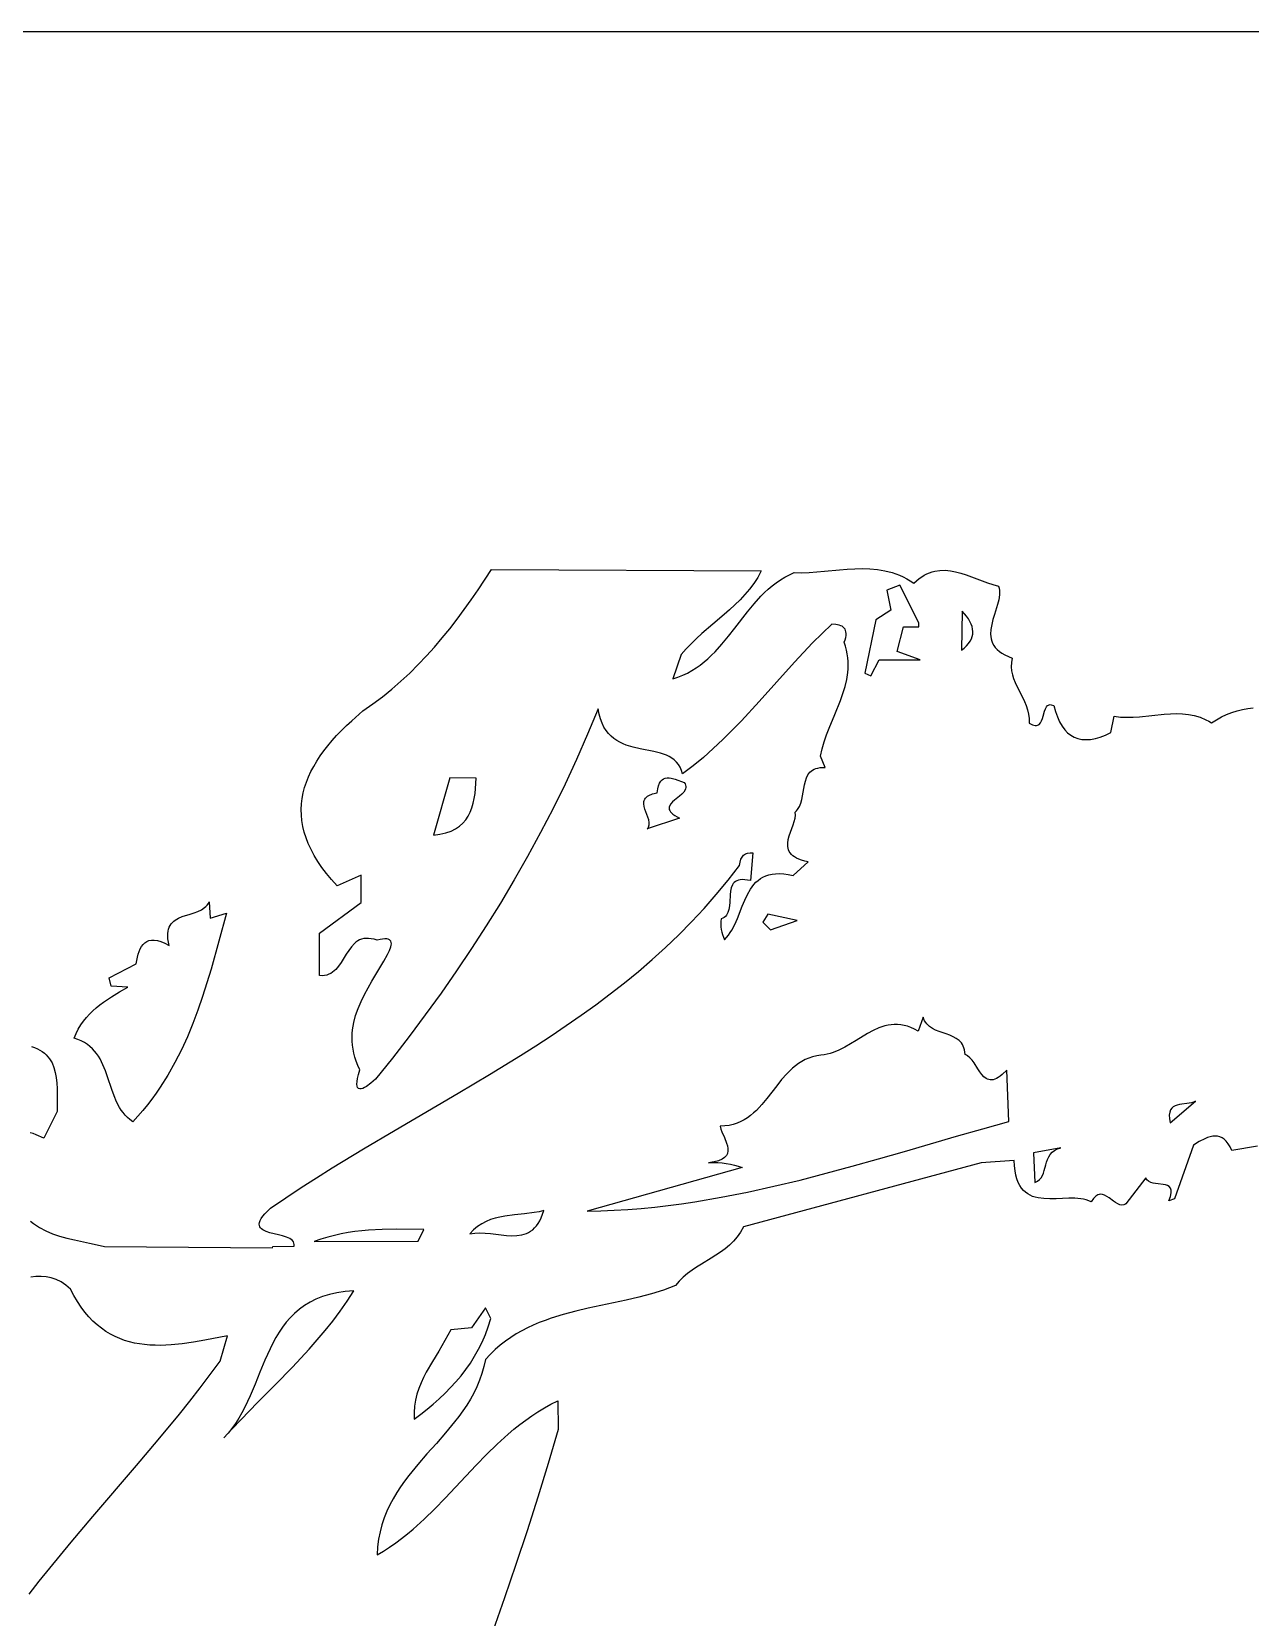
# Model space of a CAD drawing. Header units: metres. Extents: x 0 to 50, y 0 to 50.
# Drawn here: x 16.84 to 26.51, y 37.41 to 50 of the extents above; entities that cross this region are included whole.
import ezdxf

# ---------------------------------------------------------------- set-up
doc = ezdxf.new("R2010")
doc.units = ezdxf.units.M

msp = doc.modelspace()

# ---------------------------------------------------------------- linework, layer by layer
for points in [[(47, 50), (3, 50)], [(16.827419, 40.554843), (16.849467, 40.536602), (16.872572, 40.519851), (16.896659, 40.504491), (16.94748, 40.477542), (17.001335, 40.454958), (17.057628, 40.43594), (17.115761, 40.419688), (17.175141, 40.405403), (17.29525, 40.379542), (17.354789, 40.366367), (17.413188, 40.351964), (18.748962, 40.343335), (18.749251, 40.352332), (18.920164, 40.355021), (18.920164, 40.355021), (18.920629, 40.36818), (18.918309, 40.379943), (18.91344, 40.390426), (18.90626, 40.399745), (18.897007, 40.408016), (18.885919, 40.415353), (18.859185, 40.427693), (18.827961, 40.437688), (18.794147, 40.446265), (18.726352, 40.462865), (18.696173, 40.472738), (18.671008, 40.484894), (18.6609, 40.492116), (18.652757, 40.500257), (18.646819, 40.509431), (18.643322, 40.519753), (18.642504, 40.53134), (18.644603, 40.544308), (18.649856, 40.558771), (18.658501, 40.574845), (18.670776, 40.592647), (18.686918, 40.612292), (18.707164, 40.633895), (18.731753, 40.657572), (18.731753, 40.657572), (18.852458, 40.739802), (18.974265, 40.820266), (19.097036, 40.89916), (19.220632, 40.976679), (19.469747, 41.12837), (19.720507, 41.276898), (20.22254, 41.570693), (20.471603, 41.719078), (20.717892, 41.870531), (20.83965, 41.947896), (20.960301, 42.026611), (21.079705, 42.106874), (21.197725, 42.188877), (21.314223, 42.272816), (21.42906, 42.358885), (21.542099, 42.44728), (21.653201, 42.538195), (21.762228, 42.631825), (21.869042, 42.728364), (21.973506, 42.828008), (22.07548, 42.930951), (22.174828, 43.037388), (22.27141, 43.147514), (22.365088, 43.261524), (22.455726, 43.379611), (22.455726, 43.379611), (22.460309, 43.40561), (22.46732, 43.427787), (22.476786, 43.4461), (22.488733, 43.460507), (22.503188, 43.470965), (22.520179, 43.477433), (22.539732, 43.479868), (22.561874, 43.478229), (22.542903, 43.258779), (22.542903, 43.258779), (22.519139, 43.263508), (22.497865, 43.266099), (22.478938, 43.266675), (22.462215, 43.265359), (22.447556, 43.262272), (22.434817, 43.257537), (22.423856, 43.251275), (22.414532, 43.243609), (22.406701, 43.23466), (22.400221, 43.224552), (22.390747, 43.201344), (22.384972, 43.17496), (22.381757, 43.146379), (22.378455, 43.086528), (22.376093, 43.057213), (22.371738, 43.029607), (22.364253, 43.004687), (22.358981, 42.99354), (22.3525, 42.98343), (22.344667, 42.97448), (22.33534, 42.966813), (22.324377, 42.960549), (22.311635, 42.955812), (22.311635, 42.955812), (22.308194, 42.934088), (22.306999, 42.912649), (22.307863, 42.891487), (22.310597, 42.870593), (22.315014, 42.84996), (22.320926, 42.829581), (22.336484, 42.789548), (22.336484, 42.789548), (22.353089, 42.80687), (22.368362, 42.825535), (22.38244, 42.845401), (22.395457, 42.866324), (22.418854, 42.91077), (22.439642, 42.957727), (22.477732, 43.054593), (22.497208, 43.10221), (22.51842, 43.147757), (22.542456, 43.190086), (22.555872, 43.209687), (22.570402, 43.228054), (22.58618, 43.245044), (22.603344, 43.260514), (22.622028, 43.274321), (22.642369, 43.286322), (22.664502, 43.296372), (22.688564, 43.30433), (22.71469, 43.310052), (22.743015, 43.313394), (22.773677, 43.314214), (22.80681, 43.312369), (22.842551, 43.307714), (22.881035, 43.300108), (23.001034, 43.407062), (23.001034, 43.407062), (22.973774, 43.413255), (22.949502, 43.420322), (22.928076, 43.428216), (22.909351, 43.436888), (22.893185, 43.446291), (22.879432, 43.456378), (22.86795, 43.4671), (22.858594, 43.47841), (22.851222, 43.490261), (22.845689, 43.502605), (22.841852, 43.515394), (22.839567, 43.528581), (22.839078, 43.555957), (22.843072, 43.584354), (22.850401, 43.613389), (22.859914, 43.642682), (22.880895, 43.700519), (22.890065, 43.728301), (22.89682, 43.754818), (22.900013, 43.779689), (22.898492, 43.802533), (22.898492, 43.802533), (22.908676, 43.81253), (22.91762, 43.823365), (22.932212, 43.847241), (22.943118, 43.873547), (22.951186, 43.901672), (22.957266, 43.931003), (22.962206, 43.960926), (22.972064, 44.0201), (22.97868, 44.048126), (22.987552, 44.074295), (22.999528, 44.097993), (23.015459, 44.118607), (23.025173, 44.127567), (23.036193, 44.135526), (23.048627, 44.142409), (23.062579, 44.148137), (23.078157, 44.152635), (23.095466, 44.155827), (23.114612, 44.157635), (23.135702, 44.157983), (23.099588, 44.247206), (23.099588, 44.247206), (23.111238, 44.303845), (23.126939, 44.359745), (23.145827, 44.41506), (23.167036, 44.469944), (23.212953, 44.579038), (23.257767, 44.688262), (23.277595, 44.743309), (23.294551, 44.798851), (23.307769, 44.855044), (23.316382, 44.91204), (23.318692, 44.940889), (23.319526, 44.969996), (23.318777, 44.999381), (23.316335, 45.029064), (23.312093, 45.059064), (23.305943, 45.089401), (23.297776, 45.120092), (23.287485, 45.151158), (23.287485, 45.151158), (23.294301, 45.170955), (23.299028, 45.188992), (23.301742, 45.205337), (23.302517, 45.220057), (23.30143, 45.233219), (23.298554, 45.24489), (23.293967, 45.255138), (23.287742, 45.264029), (23.279957, 45.271631), (23.270684, 45.27801), (23.260001, 45.283235), (23.247982, 45.287371), (23.22024, 45.292649), (23.188059, 45.294379), (23.188059, 45.294379), (23.11126, 45.220996), (23.03662, 45.146084), (22.963754, 45.069946), (22.892279, 44.992882), (22.751958, 44.837178), (22.612579, 44.68138), (22.471063, 44.527894), (22.398543, 44.45277), (22.324334, 44.379126), (22.248052, 44.307263), (22.169312, 44.237482), (22.087729, 44.170084), (22.002919, 44.10537), (22.002919, 44.10537), (21.994449, 44.133574), (21.983549, 44.158548), (21.97038, 44.180537), (21.955107, 44.199786), (21.937891, 44.216541), (21.918895, 44.231046), (21.898282, 44.243548), (21.876214, 44.254291), (21.852855, 44.263521), (21.828367, 44.271484), (21.776654, 44.284586), (21.666837, 44.306369), (21.611336, 44.318975), (21.557175, 44.335341), (21.531004, 44.345547), (21.505656, 44.357429), (21.481293, 44.371232), (21.45808, 44.387201), (21.436177, 44.405582), (21.415748, 44.426621), (21.396956, 44.450561), (21.379962, 44.47765), (21.364931, 44.508131), (21.352024, 44.542251), (21.341405, 44.580254), (21.333235, 44.622386), (21.333235, 44.622386), (21.249673, 44.420599), (21.162097, 44.221559), (21.070599, 44.025189), (20.975274, 43.831413), (20.876216, 43.640155), (20.773517, 43.451339), (20.667271, 43.264889), (20.557571, 43.080728), (20.444512, 42.89878), (20.328186, 42.71897), (20.208687, 42.54122), (20.086109, 42.365455), (19.960545, 42.191599), (19.832088, 42.019575), (19.700833, 41.849307), (19.566871, 41.68072), (19.566871, 41.68072), (19.529265, 41.648944), (19.494409, 41.623955), (19.478563, 41.614782), (19.464063, 41.608238), (19.451131, 41.604631), (19.439987, 41.604275), (19.430849, 41.607477), (19.423939, 41.61455), (19.419475, 41.625803), (19.417679, 41.641547), (19.41877, 41.662093), (19.422968, 41.687751), (19.430492, 41.718831), (19.441563, 41.755643), (19.441563, 41.755643), (19.426225, 41.789911), (19.413252, 41.823565), (19.402551, 41.856629), (19.394027, 41.889128), (19.387588, 41.921089), (19.383142, 41.952536), (19.380593, 41.983494), (19.37985, 42.013989), (19.380819, 42.044046), (19.383406, 42.073691), (19.387519, 42.102947), (19.393064, 42.131842), (19.408079, 42.188644), (19.427704, 42.244301), (19.451194, 42.299012), (19.477803, 42.352981), (19.506784, 42.406409), (19.537393, 42.459498), (19.600508, 42.565466), (19.631523, 42.61875), (19.661181, 42.672501), (19.661181, 42.672501), (19.677379, 42.704779), (19.687915, 42.733396), (19.690763, 42.746089), (19.691839, 42.757575), (19.691025, 42.767757), (19.688203, 42.776539), (19.683253, 42.783822), (19.676058, 42.789511), (19.666497, 42.793508), (19.654454, 42.795715), (19.639808, 42.796036), (19.622442, 42.794373), (19.602237, 42.79063), (19.579074, 42.78471), (19.579074, 42.78471), (19.554409, 42.792489), (19.531478, 42.797519), (19.510174, 42.799968), (19.49039, 42.800003), (19.47202, 42.797793), (19.454957, 42.793506), (19.439095, 42.78731), (19.424327, 42.779375), (19.410546, 42.769867), (19.397646, 42.758957), (19.374063, 42.733597), (19.352724, 42.704643), (19.332776, 42.673441), (19.293645, 42.609677), (19.272756, 42.579808), (19.249847, 42.553076), (19.237369, 42.541307), (19.224067, 42.530828), (19.209833, 42.521806), (19.194561, 42.51441), (19.178145, 42.508808), (19.160478, 42.505168), (19.141453, 42.503659), (19.120965, 42.504449), (19.121711, 42.841099), (19.452758, 43.086051), (19.452758, 43.302169), (19.260637, 43.218028), (19.260637, 43.218028), (19.216329, 43.267034), (19.176037, 43.315614), (19.139688, 43.363774), (19.107208, 43.411522), (19.078521, 43.458862), (19.053552, 43.505803), (19.032229, 43.552349), (19.014476, 43.598507), (19.000218, 43.644283), (18.989382, 43.689684), (18.981892, 43.734716), (18.977674, 43.779385), (18.976655, 43.823697), (18.978758, 43.867659), (18.98391, 43.911278), (18.992037, 43.954558), (19.003063, 43.997507), (19.016915, 44.040131), (19.033517, 44.082437), (19.052796, 44.124429), (19.074676, 44.166116), (19.099084, 44.207502), (19.125945, 44.248595), (19.155185, 44.2894), (19.186728, 44.329924), (19.2205, 44.370174), (19.256428, 44.410155), (19.294436, 44.449873), (19.33445, 44.489336), (19.376396, 44.528548), (19.465783, 44.60625), (19.465783, 44.60625), (19.545237, 44.66141), (19.622018, 44.719161), (19.696253, 44.779376), (19.768065, 44.841929), (19.83758, 44.906696), (19.904923, 44.97355), (19.970218, 45.042367), (20.033592, 45.113019), (20.095168, 45.185383), (20.155073, 45.259331), (20.21343, 45.33474), (20.270365, 45.411482), (20.326004, 45.489433), (20.38047, 45.568467), (20.486386, 45.729281), (22.629008, 45.718336), (22.629008, 45.718336), (22.601337, 45.667075), (22.570259, 45.618747), (22.536161, 45.573002), (22.499428, 45.529491), (22.460445, 45.487864), (22.419599, 45.447771), (22.377274, 45.408862), (22.333856, 45.370788), (22.245282, 45.295744), (22.156962, 45.219843), (22.113861, 45.180696), (22.07198, 45.140285), (22.031705, 45.098261), (21.99342, 45.054273), (21.926919, 44.861324), (21.926919, 44.861324), (21.967268, 44.874128), (22.005778, 44.889257), (22.042566, 44.906568), (22.07775, 44.925915), (22.111448, 44.947153), (22.143777, 44.970137), (22.174856, 44.994721), (22.204803, 45.020761), (22.233735, 45.048111), (22.261769, 45.076627), (22.315619, 45.136573), (22.367296, 45.19944), (22.41774, 45.264065), (22.518706, 45.393948), (22.571112, 45.456883), (22.626057, 45.516934), (22.654776, 45.545515), (22.684483, 45.572939), (22.715296, 45.599061), (22.747334, 45.623736), (22.780713, 45.64682), (22.815551, 45.668166), (22.851967, 45.68763), (22.890077, 45.705067), (22.890077, 45.705067), (22.949728, 45.703986), (23.009651, 45.705768), (23.069782, 45.709678), (23.130056, 45.714985), (23.250768, 45.726856), (23.311077, 45.731955), (23.371267, 45.735519), (23.431272, 45.736815), (23.491028, 45.735111), (23.550469, 45.729674), (23.609529, 45.71977), (23.668144, 45.704668), (23.697264, 45.694938), (23.726248, 45.683634), (23.755088, 45.670663), (23.783775, 45.655935), (23.812302, 45.639358), (23.840661, 45.62084), (23.840661, 45.62084), (23.861232, 45.639869), (23.881812, 45.65668), (23.902404, 45.671366), (23.923008, 45.684022), (23.943627, 45.694742), (23.964262, 45.703622), (23.984915, 45.710755), (24.005588, 45.716237), (24.046998, 45.722622), (24.088507, 45.723536), (24.130128, 45.719733), (24.171874, 45.711972), (24.213759, 45.701007), (24.255796, 45.687596), (24.340381, 45.656459), (24.425736, 45.624615), (24.468736, 45.610319), (24.511969, 45.598115), (24.511969, 45.598115), (24.516582, 45.581065), (24.51927, 45.563547), (24.520216, 45.545602), (24.519608, 45.527272), (24.514462, 45.489621), (24.505314, 45.450926), (24.480923, 45.371727), (24.46864, 45.331885), (24.458271, 45.292323), (24.451297, 45.253373), (24.449195, 45.215364), (24.450434, 45.196817), (24.453446, 45.178629), (24.458417, 45.160843), (24.46553, 45.143498), (24.474971, 45.126638), (24.486925, 45.110303), (24.501577, 45.094535), (24.519111, 45.079375), (24.539714, 45.064864), (24.563568, 45.051044), (24.590861, 45.037956), (24.621775, 45.025642), (24.621775, 45.025642), (24.614983, 44.990968), (24.613316, 44.957543), (24.616111, 44.925166), (24.6227, 44.893639), (24.63242, 44.86276), (24.644606, 44.832331), (24.67371, 44.772023), (24.704691, 44.711116), (24.719222, 44.679938), (24.732227, 44.648011), (24.74304, 44.615135), (24.750996, 44.581111), (24.75543, 44.545738), (24.755676, 44.508817), (24.755676, 44.508817), (24.782412, 44.495595), (24.793893, 44.492026), (24.804223, 44.490307), (24.813481, 44.490303), (24.821749, 44.491881), (24.829107, 44.494906), (24.835635, 44.499244), (24.84652, 44.511324), (24.855048, 44.527048), (24.86186, 44.545344), (24.867599, 44.56514), (24.878425, 44.604941), (24.884797, 44.6228), (24.892663, 44.63787), (24.902666, 44.649077), (24.908669, 44.652897), (24.915448, 44.655349), (24.923082, 44.6563), (24.931651, 44.655614), (24.951918, 44.648799), (24.951918, 44.648799), (24.965011, 44.601226), (24.980177, 44.558319), (24.997408, 44.520055), (25.016695, 44.486409), (25.038031, 44.457354), (25.061407, 44.432868), (25.086817, 44.412924), (25.11425, 44.397498), (25.143701, 44.386565), (25.17516, 44.380099), (25.208619, 44.378077), (25.244071, 44.380473), (25.281508, 44.387263), (25.320921, 44.39842), (25.362303, 44.413921), (25.405645, 44.433741), (25.431651, 44.563289), (25.431651, 44.563289), (25.481814, 44.557796), (25.531925, 44.555883), (25.581939, 44.556847), (25.631815, 44.559982), (25.730974, 44.569948), (25.829053, 44.580143), (25.877578, 44.583565), (25.925703, 44.584929), (25.973383, 44.583533), (26.020576, 44.57867), (26.067237, 44.569636), (26.113323, 44.555726), (26.158791, 44.536236), (26.181279, 44.524179), (26.203596, 44.510461), (26.203596, 44.510461), (26.242801, 44.535935), (26.282735, 44.558272), (26.323346, 44.577542), (26.364578, 44.593816), (26.406377, 44.607164), (26.448691, 44.617657), (26.491465, 44.625365), (26.534645, 44.630359)], [(23.498031, 44.885854), (23.565746, 45.012763), (23.891443, 45.012763), (23.709014, 45.078409), (23.757967, 45.27474), (23.880715, 45.27474), (23.880715, 45.305987), (23.727881, 45.605099), (23.625474, 45.564523), (23.657868, 45.405569), (23.539573, 45.330516), (23.450583, 44.905871), (23.498031, 44.885854)], [(24.223159, 45.398834), (24.218715, 45.088598), (24.218715, 45.088598), (24.24074, 45.10564), (24.259537, 45.123136), (24.275175, 45.141057), (24.287725, 45.159371), (24.297258, 45.178049), (24.303844, 45.19706), (24.307554, 45.216374), (24.308458, 45.23596), (24.306628, 45.255789), (24.302132, 45.275831), (24.295043, 45.296053), (24.285431, 45.316428), (24.273365, 45.336923), (24.258918, 45.35751), (24.242159, 45.378157), (24.223159, 45.398834)], [(20.025334, 43.620582), (20.025334, 43.620582), (20.077668, 43.626809), (20.124263, 43.637109), (20.165463, 43.651239), (20.201609, 43.668958), (20.233042, 43.690024), (20.260105, 43.714194), (20.283139, 43.741227), (20.302486, 43.770881), (20.318488, 43.802913), (20.331486, 43.837084), (20.341823, 43.873149), (20.34984, 43.910868), (20.35588, 43.949998), (20.360283, 43.990298), (20.365548, 44.073439), (20.155274, 44.07517), (20.025334, 43.620582)], [(22.016971, 44.037201), (22.016971, 44.037201), (22.023399, 44.026761), (22.027459, 44.016678), (22.029338, 44.006928), (22.029223, 43.997485), (22.027302, 43.988323), (22.023763, 43.979417), (22.012581, 43.962268), (21.997177, 43.945833), (21.979053, 43.929908), (21.940648, 43.898765), (21.923369, 43.883137), (21.909374, 43.867198), (21.900163, 43.850743), (21.897821, 43.842258), (21.897239, 43.833567), (21.898603, 43.824644), (21.902101, 43.815464), (21.907922, 43.806), (21.916252, 43.796229), (21.927279, 43.786123), (21.941191, 43.775658), (21.978421, 43.753544), (21.723263, 43.669008), (21.723263, 43.669008), (21.729586, 43.676453), (21.734265, 43.684401), (21.739253, 43.701646), (21.739342, 43.72042), (21.735648, 43.740401), (21.729285, 43.761267), (21.721369, 43.782694), (21.705342, 43.825944), (21.699462, 43.84712), (21.696491, 43.867568), (21.697544, 43.886965), (21.699929, 43.896168), (21.703738, 43.904988), (21.709111, 43.913383), (21.716187, 43.921314), (21.725107, 43.92874), (21.736008, 43.935621), (21.764315, 43.947586), (21.802225, 43.956887), (21.802225, 43.956887), (21.806522, 43.986724), (21.812687, 44.011509), (21.820579, 44.031616), (21.830059, 44.047418), (21.840989, 44.059288), (21.853228, 44.067599), (21.866637, 44.072727), (21.881077, 44.075043), (21.896408, 44.074922), (21.912491, 44.072737), (21.946355, 44.063669), (22.016971, 44.037201)], [(18.245706, 43.089356), (18.252658, 42.961165), (18.38147, 43.000682), (18.38147, 43.000682), (18.321943, 42.777731), (18.260139, 42.556081), (18.227247, 42.446251), (18.192421, 42.337353), (18.155207, 42.229592), (18.115151, 42.12317), (18.071797, 42.018289), (18.024691, 41.915152), (17.973378, 41.813963), (17.917404, 41.714922), (17.856313, 41.618235), (17.823707, 41.570837), (17.789652, 41.524102), (17.75409, 41.478058), (17.716964, 41.432728), (17.678219, 41.388138), (17.637797, 41.344314), (17.637797, 41.344314), (17.616241, 41.360396), (17.596568, 41.377745), (17.578633, 41.396265), (17.562295, 41.415858), (17.54741, 41.436428), (17.533835, 41.457878), (17.510046, 41.503035), (17.489783, 41.550555), (17.471905, 41.599665), (17.438727, 41.69957), (17.421141, 41.748819), (17.401367, 41.79657), (17.378262, 41.842049), (17.365103, 41.863696), (17.350682, 41.884485), (17.334857, 41.904321), (17.317484, 41.923105), (17.298422, 41.940743), (17.277526, 41.957137), (17.254654, 41.972191), (17.229664, 41.985808), (17.202412, 41.997892), (17.172755, 42.008346), (17.172755, 42.008346), (17.188082, 42.045176), (17.205581, 42.07978), (17.22511, 42.112303), (17.246525, 42.142892), (17.269685, 42.171693), (17.294446, 42.198853), (17.320667, 42.224516), (17.348206, 42.24883), (17.376918, 42.27194), (17.406663, 42.293992), (17.468679, 42.335508), (17.533115, 42.374548), (17.598829, 42.412279), (17.466385, 42.42057), (17.451717, 42.486475), (17.665512, 42.598958), (17.665512, 42.598958), (17.675692, 42.650502), (17.682011, 42.674473), (17.689394, 42.69688), (17.698022, 42.717447), (17.708079, 42.735901), (17.719746, 42.751969), (17.733206, 42.765376), (17.748642, 42.775849), (17.766236, 42.783113), (17.786171, 42.786896), (17.808629, 42.786922), (17.833793, 42.782918), (17.861845, 42.774611), (17.892968, 42.761726), (17.927344, 42.74399), (17.927344, 42.74399), (17.921374, 42.7708), (17.917622, 42.795381), (17.915971, 42.817853), (17.916301, 42.838336), (17.918493, 42.856949), (17.922427, 42.873812), (17.927985, 42.889044), (17.935046, 42.902764), (17.943492, 42.915092), (17.953204, 42.926148), (17.964062, 42.936052), (17.975948, 42.944921), (18.002322, 42.960039), (18.031374, 42.972457), (18.093695, 42.99302), (18.125055, 43.003077), (18.155278, 43.014258), (18.183408, 43.027521), (18.208492, 43.043821), (18.219593, 43.053408), (18.229576, 43.064114), (18.23832, 43.076056), (18.245706, 43.089356)], [(22.68074, 42.992993), (22.641818, 42.928151), (22.702799, 42.867196), (22.914288, 42.942011), (22.68074, 42.992993)], [(22.302043, 41.307918), (22.302043, 41.307918), (22.308396, 41.286098), (22.316664, 41.263784), (22.335915, 41.218516), (22.353736, 41.173806), (22.360217, 41.152188), (22.364067, 41.131343), (22.364529, 41.111483), (22.360846, 41.092818), (22.352261, 41.07556), (22.338015, 41.059921), (22.317351, 41.046111), (22.289512, 41.034342), (22.253739, 41.024826), (22.209276, 41.017773), (22.209276, 41.017773), (22.246938, 41.019188), (22.282966, 41.018849), (22.317585, 41.016746), (22.35102, 41.012869), (22.383496, 41.007206), (22.415238, 40.999749), (22.446471, 40.990486), (22.47742, 40.979409), (21.246603, 40.632974), (21.246603, 40.632974), (21.354507, 40.635655), (21.462023, 40.640433), (21.56917, 40.647225), (21.675966, 40.655948), (21.782428, 40.666518), (21.888573, 40.678852), (21.99442, 40.692868), (22.099987, 40.70848), (22.31035, 40.744166), (22.519802, 40.785244), (22.728487, 40.831049), (22.936547, 40.880914), (23.144122, 40.934174), (23.351355, 40.990162), (23.558389, 41.048214), (23.765364, 41.107663), (24.179706, 41.228091), (24.387358, 41.287738), (24.595519, 41.346119), (24.578276, 41.752447), (24.578276, 41.752447), (24.542376, 41.717985), (24.525957, 41.70492), (24.510487, 41.694444), (24.495914, 41.686415), (24.482184, 41.680693), (24.469244, 41.677135), (24.45704, 41.675601), (24.44552, 41.675949), (24.434629, 41.678038), (24.424316, 41.681726), (24.414526, 41.686872), (24.396303, 41.700972), (24.379535, 41.719208), (24.363796, 41.740448), (24.34866, 41.763562), (24.318491, 41.810886), (24.302607, 41.832834), (24.285621, 41.852132), (24.267107, 41.867649), (24.257144, 41.873636), (24.24664, 41.878254), (24.24664, 41.878254), (24.24519, 41.897204), (24.242282, 41.914506), (24.238005, 41.930264), (24.232445, 41.944579), (24.225692, 41.957552), (24.217833, 41.969285), (24.199149, 41.989441), (24.177096, 42.005861), (24.152379, 42.019361), (24.125701, 42.030754), (24.097766, 42.040857), (24.040937, 42.060449), (24.013451, 42.071569), (23.987522, 42.084658), (23.963854, 42.100531), (23.94315, 42.120003), (23.934129, 42.131343), (23.926114, 42.143888), (23.919192, 42.157741), (23.91345, 42.173003), (23.873591, 42.062355), (23.873591, 42.062355), (23.84493, 42.078398), (23.816892, 42.091379), (23.789444, 42.10146), (23.762553, 42.108807), (23.736187, 42.113584), (23.710312, 42.115957), (23.684897, 42.11609), (23.659907, 42.114147), (23.635312, 42.110294), (23.611076, 42.104695), (23.563557, 42.088917), (23.517088, 42.068133), (23.471406, 42.043659), (23.381357, 41.988913), (23.336465, 41.961277), (23.291313, 41.935222), (23.245638, 41.912066), (23.199178, 41.893127), (23.175572, 41.885651), (23.151671, 41.879722), (23.127443, 41.875507), (23.102855, 41.87317), (23.102855, 41.87317), (23.068721, 41.867885), (23.036505, 41.860009), (23.006073, 41.849721), (22.977292, 41.8372), (22.950029, 41.822625), (22.924151, 41.806176), (22.899526, 41.788032), (22.876021, 41.768372), (22.831836, 41.725222), (22.790533, 41.67816), (22.751049, 41.628621), (22.71232, 41.578038), (22.673283, 41.527846), (22.632873, 41.479479), (22.590028, 41.434371), (22.56736, 41.413488), (22.543684, 41.393957), (22.518867, 41.375958), (22.492777, 41.35967), (22.46528, 41.345273), (22.436244, 41.332945), (22.405535, 41.322867), (22.37302, 41.315216), (22.338568, 41.310173), (22.302043, 41.307918)], [(16.835258, 41.941487), (16.859216, 41.933215), (16.881228, 41.923742), (16.901374, 41.91312), (16.919736, 41.901402), (16.936396, 41.888639), (16.951434, 41.874883), (16.964933, 41.860186), (16.976973, 41.8446), (16.987637, 41.828177), (16.997005, 41.810969), (17.012182, 41.774406), (17.023154, 41.735325), (17.030575, 41.694143), (17.035095, 41.651275), (17.037366, 41.607137), (17.037769, 41.516711), (17.036995, 41.426189), (16.930935, 41.214357), (16.930935, 41.214357), (16.87249, 41.240044), (16.846432, 41.249236), (16.822365, 41.256128)], [(26.076455, 41.507909), (26.076455, 41.507909), (26.061338, 41.500223), (26.044483, 41.494718), (26.00734, 41.48803), (25.968593, 41.483388), (25.949733, 41.480443), (25.93181, 41.476339), (25.91527, 41.47052), (25.900558, 41.462428), (25.888121, 41.451507), (25.878403, 41.437199), (25.871852, 41.418949), (25.868913, 41.396199), (25.870031, 41.368392), (25.875653, 41.334971), (26.076455, 41.507909)], [(26.568412, 41.149597), (26.365003, 41.114939), (26.365003, 41.114939), (26.350986, 41.144608), (26.336212, 41.169343), (26.320699, 41.189432), (26.304467, 41.205164), (26.287534, 41.216825), (26.269919, 41.224704), (26.251641, 41.229089), (26.232718, 41.230267), (26.213168, 41.228526), (26.193012, 41.224154), (26.172266, 41.217439), (26.150951, 41.208668), (26.106685, 41.186111), (26.060364, 41.158787), (25.909484, 40.731598), (25.864435, 40.716983), (25.864435, 40.716983), (25.876879, 40.750988), (25.882728, 40.778333), (25.882713, 40.799798), (25.880735, 40.808569), (25.877565, 40.816163), (25.868015, 40.828208), (25.854792, 40.836712), (25.838629, 40.842455), (25.820256, 40.846217), (25.779803, 40.850916), (25.759185, 40.853411), (25.739279, 40.857044), (25.720818, 40.862595), (25.704531, 40.870841), (25.691149, 40.882565), (25.685776, 40.889974), (25.681404, 40.898544), (25.524546, 40.692119), (25.524546, 40.692119), (25.516536, 40.686952), (25.508462, 40.683492), (25.492129, 40.681158), (25.475568, 40.684043), (25.458797, 40.691075), (25.441838, 40.701178), (25.424711, 40.713279), (25.39003, 40.739178), (25.372518, 40.750828), (25.354917, 40.760181), (25.337248, 40.766161), (25.319531, 40.767696), (25.310661, 40.76646), (25.301786, 40.763711), (25.292909, 40.759313), (25.284033, 40.753132), (25.266293, 40.734885), (25.248585, 40.707897), (25.248585, 40.707897), (25.229394, 40.71677), (25.209128, 40.723743), (25.187895, 40.729014), (25.165801, 40.732783), (25.119467, 40.736607), (25.070992, 40.736807), (24.971074, 40.732695), (24.92136, 40.731564), (24.872964, 40.73317), (24.826748, 40.739104), (24.804728, 40.74419), (24.783578, 40.750955), (24.763406, 40.759598), (24.744319, 40.770316), (24.726426, 40.783309), (24.709835, 40.798775), (24.694653, 40.816914), (24.68099, 40.837924), (24.668953, 40.862004), (24.65865, 40.889353), (24.650189, 40.92017), (24.643678, 40.954653), (24.639226, 40.993001), (24.63694, 41.035413), (24.375831, 41.016984), (22.488886, 40.508054), (22.488886, 40.508054), (22.465139, 40.466503), (22.438106, 40.429007), (22.408205, 40.395051), (22.375852, 40.364124), (22.341465, 40.335715), (22.305459, 40.30931), (22.230261, 40.260464), (22.153592, 40.213491), (22.115748, 40.189425), (22.078787, 40.164292), (22.043126, 40.137577), (22.009182, 40.108769), (21.97737, 40.077356), (21.948109, 40.042825), (21.948109, 40.042825), (21.900906, 40.024102), (21.853111, 40.006855), (21.75598, 39.976211), (21.657194, 39.949732), (21.557229, 39.926255), (21.355671, 39.883664), (21.255031, 39.862227), (21.155119, 39.839147), (21.056413, 39.813263), (20.959389, 39.783413), (20.911656, 39.766638), (20.864523, 39.748435), (20.818049, 39.728661), (20.772293, 39.707168), (20.727316, 39.683814), (20.683176, 39.658451), (20.639933, 39.630936), (20.597647, 39.601122), (20.556378, 39.568866), (20.516184, 39.53402), (20.477127, 39.496441), (20.439264, 39.455983), (20.439264, 39.455983), (20.426787, 39.398818), (20.410979, 39.343737), (20.392081, 39.290588), (20.370333, 39.239218), (20.345974, 39.189475), (20.319245, 39.141206), (20.290384, 39.094258), (20.259632, 39.048479), (20.227229, 39.003716), (20.193414, 38.959818), (20.122507, 38.874001), (20.048832, 38.789809), (19.974305, 38.706021), (19.900846, 38.621417), (19.830371, 38.534776), (19.796853, 38.49031), (19.764801, 38.444877), (19.734454, 38.398325), (19.706052, 38.350501), (19.679836, 38.301252), (19.656044, 38.250426), (19.634917, 38.197871), (19.616694, 38.143433), (19.601616, 38.086961), (19.589921, 38.028301), (19.581851, 37.967302), (19.577644, 37.90381), (19.577644, 37.90381), (19.628473, 37.934078), (19.677954, 37.966107), (19.726182, 37.999772), (19.773255, 38.034947), (19.819267, 38.07151), (19.864316, 38.109334), (19.951907, 38.188271), (20.036797, 38.270762), (20.119757, 38.355812), (20.282961, 38.529603), (20.364746, 38.616352), (20.447677, 38.701675), (20.532526, 38.784576), (20.620061, 38.864059), (20.665077, 38.902208), (20.711052, 38.939129), (20.758085, 38.974697), (20.80627, 39.008788), (20.855704, 39.041278), (20.906482, 39.072042), (20.958703, 39.100955), (21.01246, 39.127894), (21.015443, 38.900743), (21.015443, 38.900743), (20.937198, 38.630512), (20.855174, 38.361766), (20.769712, 38.094366), (20.681153, 37.828173), (20.589837, 37.563048), (20.496107, 37.298851)], [(24.791135, 41.096092), (24.800852, 40.862454), (24.800852, 40.862454), (24.821263, 40.871571), (24.837668, 40.88401), (24.850712, 40.899285), (24.861038, 40.916913), (24.869292, 40.93641), (24.876117, 40.95729), (24.888061, 41.001267), (24.894469, 41.023395), (24.902027, 41.044971), (24.911379, 41.065509), (24.923171, 41.084527), (24.938045, 41.101539), (24.956647, 41.116062), (24.979622, 41.127611), (25.007614, 41.135702), (24.791135, 41.096092)], [(20.902349, 40.638544), (20.902349, 40.638544), (20.864881, 40.629139), (20.82665, 40.621869), (20.748644, 40.61165), (20.669819, 40.603723), (20.591664, 40.593921), (20.553303, 40.587015), (20.515668, 40.578078), (20.478944, 40.566589), (20.443319, 40.552028), (20.408977, 40.533873), (20.376105, 40.511605), (20.344889, 40.484701), (20.315515, 40.452642), (20.315515, 40.452642), (20.353966, 40.459296), (20.394106, 40.461223), (20.435522, 40.459578), (20.477802, 40.455515), (20.563304, 40.444756), (20.605699, 40.44037), (20.647309, 40.438185), (20.687718, 40.439357), (20.726516, 40.44504), (20.745182, 40.449934), (20.76329, 40.456389), (20.780789, 40.464549), (20.797626, 40.474559), (20.813752, 40.486563), (20.829113, 40.500705), (20.843659, 40.517129), (20.857337, 40.535981), (20.870097, 40.557404), (20.881887, 40.581543), (20.892655, 40.608541), (20.902349, 40.638544)], [(19.07962, 40.391854), (19.905471, 40.39643), (19.949563, 40.489267), (19.949563, 40.489267), (19.729371, 40.49051), (19.619671, 40.488384), (19.510385, 40.48248), (19.455932, 40.477654), (19.401625, 40.471335), (19.347477, 40.463342), (19.293502, 40.45349), (19.239715, 40.441598), (19.18613, 40.427484), (19.13276, 40.410963), (19.07962, 40.391854)], [(16.814317, 37.591309), (16.896095, 37.696049), (16.97915, 37.799888), (17.148361, 38.005373), (17.32049, 38.20879), (17.667655, 38.613519), (17.83977, 38.816883), (18.008959, 39.022279), (18.092, 39.12606), (18.173761, 39.230733), (18.254061, 39.336428), (18.332717, 39.443272), (18.390406, 39.644295), (18.390406, 39.644295), (18.209518, 39.608102), (18.119925, 39.592587), (18.031275, 39.580073), (17.94385, 39.571524), (17.857933, 39.5679), (17.815628, 39.568236), (17.773806, 39.570164), (17.732502, 39.573805), (17.691751, 39.579277), (17.651588, 39.586703), (17.612049, 39.596201), (17.573169, 39.607893), (17.534983, 39.621898), (17.497527, 39.638336), (17.460836, 39.657328), (17.424945, 39.678994), (17.389889, 39.703455), (17.355703, 39.730829), (17.322424, 39.761239), (17.290085, 39.794803), (17.258723, 39.831642), (17.228373, 39.871876), (17.19907, 39.915626), (17.170848, 39.963011), (17.143744, 40.014153), (17.143744, 40.014153), (17.106731, 40.04598), (17.068881, 40.071152), (17.030257, 40.090156), (16.990921, 40.103479), (16.950935, 40.111608), (16.910361, 40.11503), (16.869262, 40.114232), (16.827699, 40.109701)], [(18.362151, 38.833958), (18.362151, 38.833958), (18.428003, 38.905807), (18.495036, 38.976678), (18.631474, 39.116459), (18.769118, 39.255243), (18.905618, 39.394972), (18.972706, 39.465798), (19.038627, 39.537589), (19.103089, 39.610588), (19.165796, 39.685038), (19.226456, 39.761181), (19.284776, 39.839261), (19.340461, 39.91952), (19.393218, 40.002201), (19.393218, 40.002201), (19.324052, 39.996255), (19.259701, 39.986327), (19.199923, 39.972615), (19.144473, 39.955323), (19.09311, 39.934651), (19.045589, 39.910799), (19.001668, 39.883971), (18.961103, 39.854365), (18.923652, 39.822185), (18.88907, 39.78763), (18.857116, 39.750902), (18.827544, 39.712203), (18.800114, 39.671733), (18.77458, 39.629693), (18.750701, 39.586285), (18.728232, 39.541711), (18.686554, 39.449865), (18.647601, 39.355765), (18.609427, 39.26102), (18.570087, 39.16724), (18.527635, 39.076035), (18.504634, 39.0319), (18.480125, 38.989013), (18.453866, 38.947574), (18.425613, 38.907784), (18.395122, 38.869845), (18.362151, 38.833958)], [(19.873535, 38.981729), (19.873535, 38.981729), (19.925065, 39.020815), (19.9754, 39.060846), (20.024408, 39.101928), (20.071957, 39.144167), (20.117917, 39.18767), (20.162156, 39.232543), (20.204543, 39.278892), (20.244946, 39.326824), (20.283234, 39.376446), (20.319275, 39.427863), (20.35294, 39.481182), (20.384095, 39.53651), (20.41261, 39.593953), (20.438354, 39.653618), (20.461195, 39.71561), (20.481001, 39.780036), (20.439374, 39.864672), (20.329083, 39.707847), (20.162627, 39.690777), (20.162627, 39.690777), (20.140794, 39.64785), (20.117394, 39.605628), (20.067668, 39.522534), (20.016995, 39.439971), (19.968921, 39.356413), (19.946966, 39.313785), (19.926991, 39.270335), (19.909439, 39.225875), (19.894753, 39.180212), (19.883376, 39.133157), (19.875752, 39.084518), (19.872324, 39.034106), (19.873535, 38.981729)]]:
    msp.add_lwpolyline(points)

doc.saveas('drawing.dxf')
